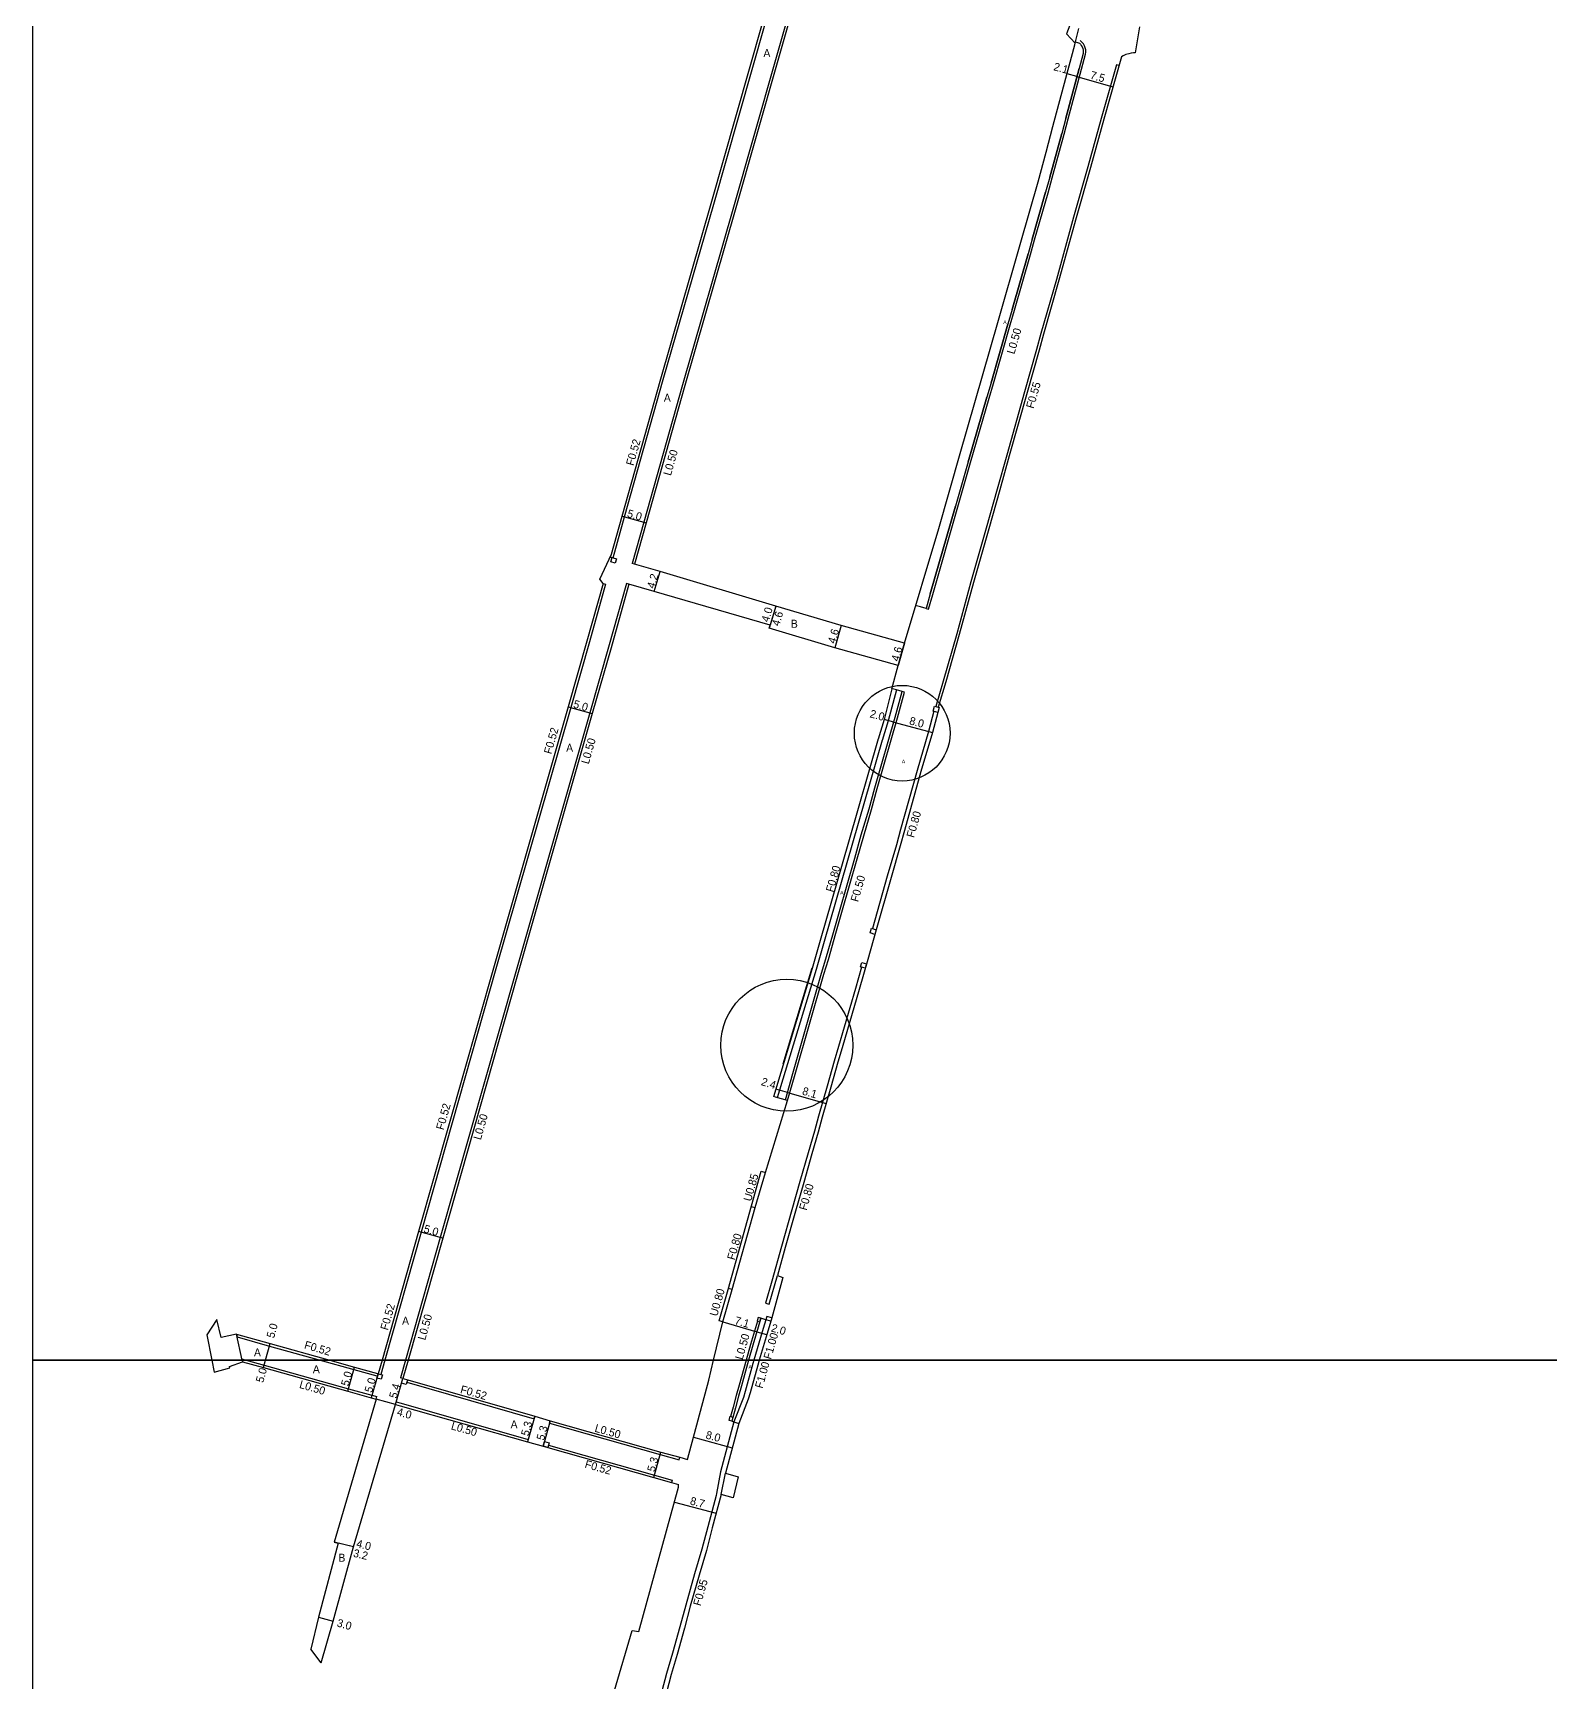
# Model space of a CAD drawing. Header units: metres. Extents: x -12000 to -11200, y -102000 to -99000.
# Drawn here: x -12000 to -11696.8, y -101464.3 to -101134.7 of the extents above; entities that cross this region are included whole.
import ezdxf

# ---------------------------------------------------------------- set-up
doc = ezdxf.new("R2010")
doc.units = ezdxf.units.M
doc.header["$LTSCALE"] = 2.5
for name, color, linetype in [('側溝・桝', 7, 'Continuous'), ('図郭', 7, 'Continuous'), ('幅員', 7, 'Continuous'), ('歩道・分離帯・安全施設', 7, 'Continuous'), ('舗装', 7, 'Continuous'), ('道路', 7, 'Continuous')]:
    doc.layers.add(name, color=color, linetype=linetype)
doc.styles.get("Standard").update_dxf_attribs({"font": ''})
doc.styles.add('YOKO_DECO', font='')
doc.styles.get('Standard').set_extended_font_data('@MS PGothic')
doc.styles.get('YOKO_DECO').set_extended_font_data('MS PGothic')

msp = doc.modelspace()

# ---------------------------------------------------------------- linework, layer by layer
at = {"layer": '側溝・桝'}
for points in [[(-11884.06, -101239.6), (-11881.75, -101231.41), (-11874.02, -101203.95), (-11863.95, -101168.87), (-11851.21, -101124.14), (-11845.88, -101105.43), (-11845.76, -101105)], [(-11842.04, -101106.47), (-11847.38, -101125.23), (-11860.12, -101169.97), (-11870.19, -101205.04), (-11877.92, -101232.49), (-11880.23, -101240.71)], [(-11791.68, -101136.68), (-11790.95, -101133.8)], [(-11821.46, -101249.71), (-11820.98, -101249.85), (-11820.16, -101246.91), (-11815.12, -101229.38), (-11812.61, -101220.56), (-11808.89, -101207.65), (-11808.04, -101204.73), (-11804.68, -101193.04), (-11803.83, -101190.08), (-11800.64, -101178.94), (-11799.83, -101176.04), (-11797.12, -101166.65), (-11796.3, -101163.65), (-11793.88, -101154.87), (-11793.07, -101151.82), (-11790.42, -101141.9), (-11789.63, -101138.88), (-11789.58, -101138.48), (-11789.59, -101138.06), (-11789.68, -101137.61), (-11789.85, -101137.21), (-11790.05, -101136.86), (-11790.28, -101136.58), (-11790.71, -101136.17)], [(-11782.95, -101141.19), (-11783.47, -101141.04), (-11786.5, -101151.75), (-11789.17, -101161.41), (-11792, -101171.48), (-11795.45, -101183.93), (-11798.53, -101194.74), (-11799.41, -101197.94), (-11801.82, -101206.41), (-11805.38, -101219.08), (-11807.29, -101225.84), (-11809.48, -101233.67), (-11812.52, -101244.42), (-11815.38, -101254.81), (-11818.09, -101264.24), (-11819.57, -101269.33)], [(-11884.56, -101239.46), (-11884.4, -101238.89)], [(-11884.56, -101239.46), (-11884.25, -101239.54)], [(-11879.75, -101240.86), (-11880.23, -101240.71)], [(-11885.54, -101244.87), (-11888.77, -101256.37), (-11892.53, -101269.5), (-11907.46, -101321.75), (-11922.42, -101374.41), (-11929.69, -101400)], [(-11881.36, -101244.72), (-11884.94, -101257.45), (-11888.7, -101270.59), (-11903.63, -101322.84), (-11918.59, -101375.5), (-11925.55, -101400)], [(-11886.04, -101244.73), (-11885.54, -101244.87)], [(-11880.88, -101244.86), (-11881.36, -101244.72)], [(-11827.06, -101261.12), (-11825.81, -101256.69)], [(-11849.17, -101348.09), (-11847.65, -101342.81), (-11841.91, -101322.8), (-11841.02, -101319.9), (-11839.53, -101314.61), (-11838.35, -101310.45), (-11835.28, -101299.78), (-11833.97, -101295.15), (-11832.42, -101289.89), (-11831.26, -101285.73), (-11827.2, -101271.6), (-11825.78, -101266.47), (-11826.26, -101266.33)], [(-11827.38, -101266.01), (-11829.05, -101272.19), (-11830.25, -101276.1)], [(-11819.96, -101270.28), (-11821.02, -101274.3), (-11823.31, -101282.11)], [(-11843.43, -101321.84), (-11841.83, -101316.23), (-11836.15, -101296.59), (-11830.21, -101275.96)], [(-11823.31, -101282.12), (-11826.58, -101293.91), (-11827.44, -101296.96), (-11829.26, -101303.25), (-11832.23, -101313.71)], [(-11834.4, -101321.43), (-11835.62, -101325.67), (-11839.02, -101337.32), (-11839.87, -101340.22), (-11841.27, -101345.21), (-11842.99, -101351.24), (-11843.83, -101354.21), (-11845.07, -101358.56), (-11846.71, -101364.3), (-11848.32, -101369.97), (-11850.39, -101377.28), (-11852.35, -101384.23), (-11853.61, -101388.62), (-11852.85, -101388.82), (-11851.19, -101383.07)], [(-11851.17, -101347.52), (-11843.43, -101321.84)], [(-11856.43, -101369.3), (-11855.67, -101369.51), (-11853.61, -101362.48)], [(-11860.26, -101385.9), (-11855.67, -101369.51)], [(-11862.11, -101392.32), (-11860.26, -101385.9), (-11861.03, -101385.69)], [(-11855.22, -101392.2), (-11856.6, -101396.89), (-11857.47, -101400)], [(-11852.34, -101391.54), (-11853.32, -101391.27), (-11854.28, -101394.35), (-11855.9, -101400)], [(-11959.33, -101394.79), (-11959.2, -101395.36)], [(-11959.2, -101395.36), (-11952.71, -101397.17), (-11942.6, -101400)], [(-11958.26, -101399.76), (-11957.39, -101400)], [(-11958.26, -101399.76), (-11958.2, -101400)], [(-11958.2, -101400), (-11958.14, -101400.31)], [(-11957.39, -101400), (-11953.78, -101401.01), (-11936.95, -101405.71), (-11932.29, -101407.02), (-11931.26, -101407.29)], [(-11942.6, -101400), (-11935.88, -101401.88), (-11931.29, -101403.16), (-11931.14, -101403.2)], [(-11929.69, -101400), (-11930.5, -101402.85)], [(-11925.55, -101400), (-11926.55, -101403.51)], [(-11855.9, -101400), (-11856.1, -101400.7), (-11857.65, -101406.25), (-11858.02, -101407.46), (-11859.89, -101412.31), (-11862.6, -101422.31), (-11863.4, -101426.67), (-11863.47, -101427.07), (-11865.15, -101433.31), (-11866.31, -101437.78), (-11867.76, -101442.7), (-11869.54, -101448.95), (-11870.73, -101453.3), (-11872.18, -101458.57), (-11873.35, -101462.62), (-11874.31, -101466.2), (-11874.4, -101466.55), (-11874.7, -101471.13)], [(-11857.47, -101400), (-11858.86, -101405), (-11859.45, -101407.08), (-11860.08, -101409.41), (-11860.61, -101411.23)], [(-11926.06, -101403.65), (-11926.55, -101403.51)], [(-11931.39, -101407.77), (-11931.26, -101407.29)], [(-11925.25, -101404.42), (-11899.86, -101411.72)], [(-11927.54, -101408.84), (-11927.4, -101408.36)], [(-11927.4, -101408.36), (-11926.44, -101408.63), (-11901.03, -101415.84)], [(-11899.86, -101411.72), (-11899.72, -101411.22)], [(-11896.76, -101412.6), (-11896.62, -101412.1)], [(-11896.76, -101412.6), (-11874.66, -101418.87), (-11870.88, -101419.9)], [(-11901.03, -101415.84), (-11901.16, -101416.32)], [(-11896.96, -101416.99), (-11875.8, -101422.99), (-11872.27, -101424)], [(-11870.88, -101419.9), (-11870.74, -101419.4)], [(-11862.42, -101426.85), (-11861.62, -101422.58)], [(-11872.27, -101424), (-11872.4, -101424.48)]]:
    msp.add_lwpolyline(points, dxfattribs=at)
for points in [[(-11884.25, -101239.54), (-11884.06, -101239.6), (-11883.39, -101239.8), (-11883.66, -101240.66), (-11884.52, -101240.4)], [(-11818.89, -101269.53), (-11819.17, -101270.5), (-11820.09, -101270.24), (-11819.81, -101269.26)], [(-11831.73, -101314.89), (-11832.68, -101314.6), (-11832.42, -101313.66), (-11831.46, -101313.94)], [(-11834.62, -101321.37), (-11834.36, -101320.48), (-11833.39, -101320.76), (-11833.65, -101321.65)], [(-11854.52, -101391.59), (-11855.05, -101391.44), (-11855.27, -101392.19), (-11854.74, -101392.34)], [(-11930.13, -101402.96), (-11930.39, -101403.82), (-11931.25, -101403.57), (-11931.14, -101403.2), (-11930.99, -101402.7), (-11930.5, -101402.85)], [(-11926.34, -101404.61), (-11926.06, -101403.65), (-11925.1, -101403.92), (-11925.25, -101404.42), (-11925.38, -101404.88)], [(-11860.32, -101412.21), (-11860.87, -101412.05), (-11860.65, -101411.22), (-11860.1, -101411.38)], [(-11898.06, -101417.2), (-11897.79, -101416.24), (-11896.83, -101416.51), (-11896.96, -101416.99), (-11897.1, -101417.47)]]:
    msp.add_lwpolyline(points, close=True, dxfattribs=at)
at = {"layer": '図郭'}
for points in [[(-12000, -100800), (-11200, -100800), (-11200, -101400), (-12000, -101400)], [(-12000, -101400), (-11200, -101400), (-11200, -102000), (-12000, -102000)]]:
    msp.add_lwpolyline(points, close=True, dxfattribs=at)
for centre, radius in [((-11826.27, -101274.66), 9.56), ((-11849.34, -101337.05), 13.19)]:
    msp.add_circle(centre, radius, dxfattribs=at)
at = {"layer": '幅員'}
for points in [[(-11791.34, -101143.39), (-11793.33, -101142.86)], [(-11791.34, -101143.39), (-11784.16, -101145.42)], [(-11882.25, -101231.27), (-11877.44, -101232.62)], [(-11875.85, -101246.36), (-11874.65, -101242.34)], [(-11851.54, -101249.25), (-11852.86, -101253.65)], [(-11851.54, -101249.25), (-11852.69, -101253.08)], [(-11838.48, -101253.15), (-11839.74, -101257.57)], [(-11825.81, -101256.69), (-11827.06, -101261.12)], [(-11893.03, -101269.36), (-11888.22, -101270.73)], [(-11827.97, -101272.47), (-11829.9, -101271.95)], [(-11827.97, -101272.47), (-11820.23, -101274.52)], [(-11849.2, -101346.49), (-11851.5, -101345.8)], [(-11849.2, -101346.49), (-11841.46, -101348.71)], [(-11918.11, -101375.63), (-11922.92, -101374.27)], [(-11862.11, -101392.32), (-11855.33, -101394.32)], [(-11953.5, -101400), (-11952.57, -101396.67)], [(-11855.33, -101394.32), (-11853.37, -101394.89)], [(-11953.92, -101401.49), (-11953.5, -101400)], [(-11937.08, -101406.2), (-11935.74, -101401.38)], [(-11930.99, -101402.7), (-11932.42, -101407.5)], [(-11927.54, -101408.84), (-11926.06, -101403.65)], [(-11927.54, -101408.84), (-11931.39, -101407.77)], [(-11899.72, -101411.22), (-11901.16, -101416.32)], [(-11896.62, -101412.1), (-11898.06, -101417.2)], [(-11867.97, -101415.41), (-11860.24, -101417.51)], [(-11875.93, -101423.48), (-11874.52, -101418.37)], [(-11871.81, -101428.36), (-11863.43, -101430.61)], [(-11935.91, -101437.31), (-11939.8, -101436.38)], [(-11935.91, -101437.31), (-11939.02, -101436.57)], [(-11942.92, -101451.4), (-11940.03, -101452.2)]]:
    msp.add_lwpolyline(points, dxfattribs=at)
at = {"layer": '歩道・分離帯・安全施設'}
for points in [[(-11791.68, -101136.68), (-11791.62, -101136.43), (-11790.85, -101136.73), (-11790.65, -101136.92), (-11790.47, -101137.15), (-11790.3, -101137.43), (-11790.16, -101137.75), (-11790.09, -101138.12), (-11790.08, -101138.45), (-11790.13, -101138.79), (-11790.91, -101141.78), (-11793.55, -101151.69), (-11794.37, -101154.74), (-11796.79, -101163.51), (-11797.6, -101166.52), (-11800.31, -101175.9), (-11801.12, -101178.81), (-11804.32, -101189.94), (-11805.16, -101192.9), (-11808.52, -101204.59), (-11809.37, -101207.51), (-11813.09, -101220.42), (-11815.6, -101229.24), (-11820.65, -101246.78), (-11821.46, -101249.71), (-11822.62, -101249.4), (-11823.41, -101249.17)], [(-11790.85, -101136.73), (-11790.65, -101136.92), (-11790.47, -101137.15), (-11790.3, -101137.43), (-11790.16, -101137.75), (-11790.09, -101138.12), (-11790.08, -101138.45), (-11790.13, -101138.79), (-11790.91, -101141.78), (-11793.55, -101151.69), (-11794.37, -101154.74), (-11796.79, -101163.51), (-11797.6, -101166.52), (-11800.31, -101175.9), (-11801.12, -101178.81), (-11804.32, -101189.94), (-11805.16, -101192.9), (-11808.52, -101204.59), (-11809.37, -101207.51), (-11813.09, -101220.42), (-11815.6, -101229.24), (-11820.65, -101246.78), (-11821.46, -101249.71), (-11822.62, -101249.4)], [(-11793.55, -101151.69), (-11790.91, -101141.78)], [(-11796.79, -101163.51), (-11794.37, -101154.74)], [(-11800.31, -101175.9), (-11797.6, -101166.52)], [(-11804.32, -101189.94), (-11801.12, -101178.81)], [(-11808.52, -101204.59), (-11805.16, -101192.9)], [(-11813.09, -101220.42), (-11809.37, -101207.51)], [(-11820.65, -101246.78), (-11815.6, -101229.24)], [(-11849.62, -101347.96), (-11848.13, -101342.67), (-11842.38, -101322.66), (-11841.5, -101319.76), (-11840.01, -101314.47), (-11838.82, -101310.31), (-11835.76, -101299.65), (-11834.45, -101295.01), (-11832.9, -101289.75), (-11831.74, -101285.6), (-11827.68, -101271.47), (-11826.26, -101266.33), (-11827.38, -101266.01), (-11828.18, -101265.81)], [(-11849.62, -101347.96), (-11848.13, -101342.67), (-11842.38, -101322.66), (-11841.5, -101319.76), (-11840.01, -101314.47), (-11838.82, -101310.31), (-11835.76, -101299.65), (-11834.45, -101295.01), (-11832.9, -101289.75), (-11831.74, -101285.6), (-11827.68, -101271.47), (-11826.26, -101266.33), (-11827.38, -101266.01)], [(-11831.74, -101285.6), (-11827.68, -101271.47)], [(-11834.45, -101295.01), (-11832.9, -101289.75)], [(-11838.82, -101310.31), (-11835.76, -101299.65)], [(-11841.5, -101319.76), (-11840.01, -101314.47)], [(-11850.08, -101340.73), (-11844.25, -101321.58)], [(-11848.13, -101342.67), (-11842.38, -101322.66)], [(-11852.54, -101392.21), (-11853.52, -101391.91), (-11854.52, -101391.59), (-11856.13, -101397.03), (-11856.96, -101400)], [(-11853.52, -101391.91), (-11854.52, -101391.59), (-11856.13, -101397.03), (-11856.96, -101400)], [(-11856.96, -101400), (-11858.39, -101405.13), (-11858.97, -101407.21), (-11859.6, -101409.55), (-11860.32, -101412.21), (-11859.9, -101412.34)], [(-11856.96, -101400), (-11858.39, -101405.13), (-11858.97, -101407.21), (-11859.6, -101409.55), (-11860.32, -101412.21), (-11859.9, -101412.34), (-11858.92, -101412.63)]]:
    msp.add_lwpolyline(points, dxfattribs=at)
at = {"layer": '道路'}
for points in [[(-11884.4, -101238.89), (-11882.25, -101231.27), (-11874.52, -101203.81), (-11864.45, -101168.73), (-11851.71, -101124), (-11846.38, -101105.29), (-11846.24, -101104.8), (-11847.99, -101103.8), (-11864.96, -101094.09), (-11874.89, -101088.53), (-11885.07, -101082.84), (-11896.37, -101076.61), (-11901.79, -101073.08)], [(-11838.37, -101103.92), (-11841.57, -101106.66), (-11846.9, -101125.37), (-11859.64, -101170.1), (-11869.71, -101205.18), (-11877.44, -101232.62), (-11879.75, -101240.86)], [(-11792.77, -101133.08), (-11793.43, -101134.84)], [(-11778.87, -101133.41), (-11779.68, -101138.61)], [(-11825.81, -101256.69), (-11818.96, -101233.74), (-11814.69, -101218.71), (-11807.18, -101192.55), (-11802.69, -101176.94), (-11800.75, -101170.21), (-11799.11, -101164.44), (-11797.48, -101158.48), (-11796.13, -101153.36), (-11794.01, -101145.41), (-11791.78, -101137.06), (-11791.68, -101136.68)], [(-11791.68, -101136.68), (-11793.43, -101134.84)], [(-11779.68, -101138.61), (-11780.02, -101138.64), (-11780.48, -101138.7), (-11780.98, -101138.82), (-11781.54, -101138.98), (-11782.11, -101139.22), (-11782.46, -101139.43), (-11785.99, -101151.89), (-11788.66, -101161.55), (-11791.49, -101171.62), (-11794.94, -101184.08), (-11798.02, -101194.88), (-11798.9, -101198.09), (-11801.31, -101206.55), (-11804.87, -101219.23), (-11806.78, -101225.98), (-11808.97, -101233.81), (-11812.01, -101244.56), (-11814.87, -101254.95), (-11817.58, -101264.38), (-11819.06, -101269.48), (-11818.89, -101269.53), (-11819.17, -101270.5)], [(-11886.04, -101244.73), (-11886.68, -101243.84), (-11884.4, -101238.89)], [(-11825.81, -101256.69), (-11838.48, -101253.15), (-11851.54, -101249.25), (-11874.65, -101242.34), (-11879.75, -101240.86)], [(-11886.04, -101244.73), (-11889.27, -101256.23), (-11893.03, -101269.36), (-11907.96, -101321.61), (-11922.92, -101374.27), (-11930.23, -101400)], [(-11880.88, -101244.86), (-11884.46, -101257.59), (-11888.22, -101270.73), (-11903.15, -101322.98), (-11918.11, -101375.63), (-11925.03, -101400)], [(-11827.06, -101261.12), (-11839.74, -101257.57), (-11852.86, -101253.65), (-11852.69, -101253.08), (-11875.85, -101246.36), (-11880.88, -101244.86)], [(-11828.32, -101265.77), (-11827.06, -101261.12)], [(-11828.32, -101265.77), (-11829.9, -101271.95), (-11831.04, -101275.88)], [(-11819.17, -101270.5), (-11820.23, -101274.52), (-11822.52, -101282.34)], [(-11844.21, -101321.6), (-11842.62, -101316.01), (-11836.94, -101296.36), (-11831, -101275.74)], [(-11822.52, -101282.34), (-11825.8, -101294.13), (-11826.66, -101297.18), (-11828.47, -101303.48), (-11831.46, -101313.94), (-11833.15, -101319.91)], [(-11833.15, -101319.91), (-11834.87, -101325.89), (-11838.27, -101337.54), (-11839.12, -101340.44), (-11840.52, -101345.42), (-11842.24, -101351.45), (-11843.08, -101354.42), (-11844.32, -101358.78), (-11845.96, -101364.51), (-11847.57, -101370.19), (-11849.63, -101377.5), (-11851.19, -101383.07), (-11850.16, -101383.48), (-11852.34, -101391.54), (-11853.29, -101394.64), (-11854.83, -101400)], [(-11851.57, -101347.4), (-11851.95, -101347.29), (-11844.21, -101321.6)], [(-11862.88, -101392.11), (-11861.07, -101385.85), (-11854.45, -101362.22), (-11853.61, -101362.48), (-11849.17, -101348.09), (-11851.57, -101347.4)], [(-11959.33, -101394.79), (-11962.42, -101395.48), (-11963.23, -101391.88), (-11965.28, -101394.92)], [(-11863.96, -101400), (-11862.11, -101392.32), (-11862.88, -101392.11)], [(-11965.28, -101394.92), (-11964.27, -101400)], [(-11958.2, -101400), (-11959.33, -101394.79), (-11952.57, -101396.67), (-11940.67, -101400)], [(-11964.27, -101400), (-11963.8, -101402.38)], [(-11963.8, -101402.38), (-11960.67, -101401.54), (-11960.74, -101401.27), (-11958.14, -101400.31)], [(-11958.14, -101400.31), (-11953.92, -101401.49), (-11937.08, -101406.2), (-11932.42, -101407.5), (-11931.39, -101407.77)], [(-11940.67, -101400), (-11935.74, -101401.38), (-11931.15, -101402.66), (-11930.99, -101402.7)], [(-11930.23, -101400), (-11930.99, -101402.7)], [(-11925.03, -101400), (-11926.06, -101403.65)], [(-11864.92, -101403.98), (-11863.96, -101400)], [(-11854.83, -101400), (-11855.12, -101400.98), (-11856.67, -101406.53), (-11857.05, -101407.79), (-11858.92, -101412.63), (-11861.62, -101422.58), (-11859.08, -101423.31)], [(-11926.06, -101403.65), (-11925.1, -101403.92), (-11899.72, -101411.22), (-11896.62, -101412.1), (-11874.52, -101418.37), (-11870.74, -101419.4), (-11869.16, -101419.84)], [(-11869.16, -101419.84), (-11864.92, -101403.98)], [(-11931.39, -101407.77), (-11939.8, -101436.38), (-11939.02, -101436.57), (-11942.92, -101451.4), (-11944.44, -101457.78)], [(-11942.38, -101460.53), (-11940.03, -101452.2), (-11935.91, -101437.31), (-11927.54, -101408.84)], [(-11927.54, -101408.84), (-11926.58, -101409.11), (-11901.16, -101416.32), (-11898.06, -101417.2), (-11897.1, -101417.47), (-11875.93, -101423.48), (-11872.4, -101424.48), (-11870.99, -101424.88)], [(-11859.08, -101423.31), (-11860.07, -101427.51)], [(-11882.92, -101468.16), (-11884.26, -101467.77), (-11883.75, -101466.05), (-11880.21, -101454.02), (-11878.93, -101454.27), (-11870.99, -101425.39), (-11870.99, -101424.88)], [(-11860.07, -101427.51), (-11862.42, -101426.85), (-11864.22, -101433.55), (-11865.38, -101438.04), (-11866.84, -101442.96), (-11868.62, -101449.21), (-11869.81, -101453.55), (-11871.26, -101458.83), (-11872.43, -101462.87), (-11873.39, -101466.45), (-11873.48, -101466.79), (-11873.82, -101472.13), (-11876.71, -101481.53), (-11877.35, -101481.37), (-11880, -101490.65), (-11881.49, -101495.22)], [(-11942.38, -101460.53), (-11944.44, -101457.78)]]:
    msp.add_lwpolyline(points, dxfattribs=at)

# ---------------------------------------------------------------- texts
at = {"layer": '側溝・桝'}
for s, rotation, p in [('L0.50', 74, (-11803.85, -101198.99)), ('F0.55', 74, (-11800.02, -101209.86)), ('F0.52', 74.1414, (-11879.98, -101221.29)), ('L0.50', 74.1414, (-11872.51, -101223.29)), ('F0.52', 74.1414, (-11896.39, -101278.95)), ('L0.50', 74.1414, (-11888.93, -101280.95)), ('F0.80', 74, (-11823.93, -101295.66)), ('F0.80', 74, (-11840.04, -101306.55)), ('F0.50', 74, (-11835.09, -101308.5)), ('F0.52', 74.1414, (-11917.95, -101354.09)), ('L0.50', 74.1414, (-11910.49, -101356.08)), ('U0.85', 74, (-11856.49, -101368.37)), ('F0.80', 74, (-11845.39, -101370.16)), ('F0.80', 74, (-11859.77, -101380.09)), ('U0.80', 74, (-11863.25, -101391.34)), ('F0.52', 74.1414, (-11929.08, -101394.13)), ('L0.50', 74.1414, (-11921.61, -101396.12)), ('F0.52', 343.7847, (-11945.9, -101397.64)), ('L0.50', 74, (-11858.18, -101400.03)), ('F1.00', 74, (-11852.5, -101399.95)), ('F1.00', 74.2365, (-11854.2, -101405.75)), ('L0.50', 343.7847, (-11946.89, -101405.52)), ('F0.52', 344.166, (-11914.71, -101406.53)), ('L0.50', 344.166, (-11916.56, -101413.81)), ('L0.50', 344.166, (-11887.85, -101414.27)), ('F0.52', 344.166, (-11889.83, -101421.46)), ('F0.95', 74.2365, (-11866.56, -101449.24))]:
    msp.add_text(s, height=1.6, rotation=rotation, dxfattribs=at).set_placement(p)
at = {"layer": '幅員'}
for s, rotation, p in [('2.1', 345, (-11796.13, -101142.1)), ('7.5', 344, (-11788.82, -101143.77)), ('5.0', 344.2864, (-11881.36, -101231.42)), ('4.2', 73.4181, (-11875.81, -101245.85)), ('4.0', 73.4118, (-11852.95, -101252.56)), ('4.6', 73.4118, (-11850.85, -101253.37)), ('4.6', 74.0272, (-11839.65, -101256.87)), ('4.6', 74.1769, (-11826.97, -101260.42)), ('5.0', 344.0517, (-11892.13, -101269.51)), ('2.0', 345, (-11832.86, -101271.46)), ('8.0', 345, (-11824.97, -101272.86)), ('2.4', 343, (-11854.58, -101344.98)), ('8.1', 344, (-11846.37, -101346.88)), ('5.0', 344.1412, (-11922.02, -101374.42)), ('5.0', 74.3817, (-11951.83, -101395.71)), ('7.1', 344, (-11859.88, -101392.76)), ('2.0', 344, (-11852.59, -101394.23)), ('5.0', 74.3817, (-11953.98, -101404.61)), ('5.0', 74.381, (-11936.94, -101405.3)), ('5.0', 73.4397, (-11932.26, -101406.61)), ('5.4', 74.166, (-11927.33, -101407.76)), ('4.0', 344.5225, (-11927.38, -101411.01)), ('5.3', 74.166, (-11900.97, -101415.28)), ('5.3', 74.1663, (-11897.87, -101416.16)), ('8.0', 345, (-11865.65, -101415.63)), ('5.3', 74.522, (-11875.75, -101422.44)), ('8.7', 345, (-11868.79, -101428.82)), ('4.0', 346.5645, (-11935.48, -101437.38)), ('3.2', 346.5645, (-11936.11, -101439.28)), ('3.0', 344.4279, (-11939.38, -101453.21))]:
    msp.add_text(s, height=1.6, rotation=rotation, dxfattribs=at).set_placement(p)
at = {"layer": '舗装'}
for s, p in [('A', (-11854.01, -101139.49)), ('A', (-11873.92, -101208.4)), ('B', (-11848.53, -101253.58)), ('A', (-11893.44, -101278.38)), ('A', (-11926.24, -101392.93)), ('A', (-11955.84, -101399.25)), ('A', (-11944.07, -101402.61)), ('A', (-11904.54, -101413.64)), ('B', (-11938.97, -101440.3))]:
    msp.add_text(s, height=1.6, dxfattribs=at).set_placement(p)
at = {"layer": '舗装', "style": 'YOKO_DECO'}
for p in [(-11806.08, -101192.88, 116.1), (-11826.36, -101280.7, 115.82), (-11838.68, -101306.94, 115.87), (-11857, -101401.72, 115.27)]:
    msp.add_text('A', height=0.75, dxfattribs=at).set_placement(p)

doc.saveas('drawing.dxf')
